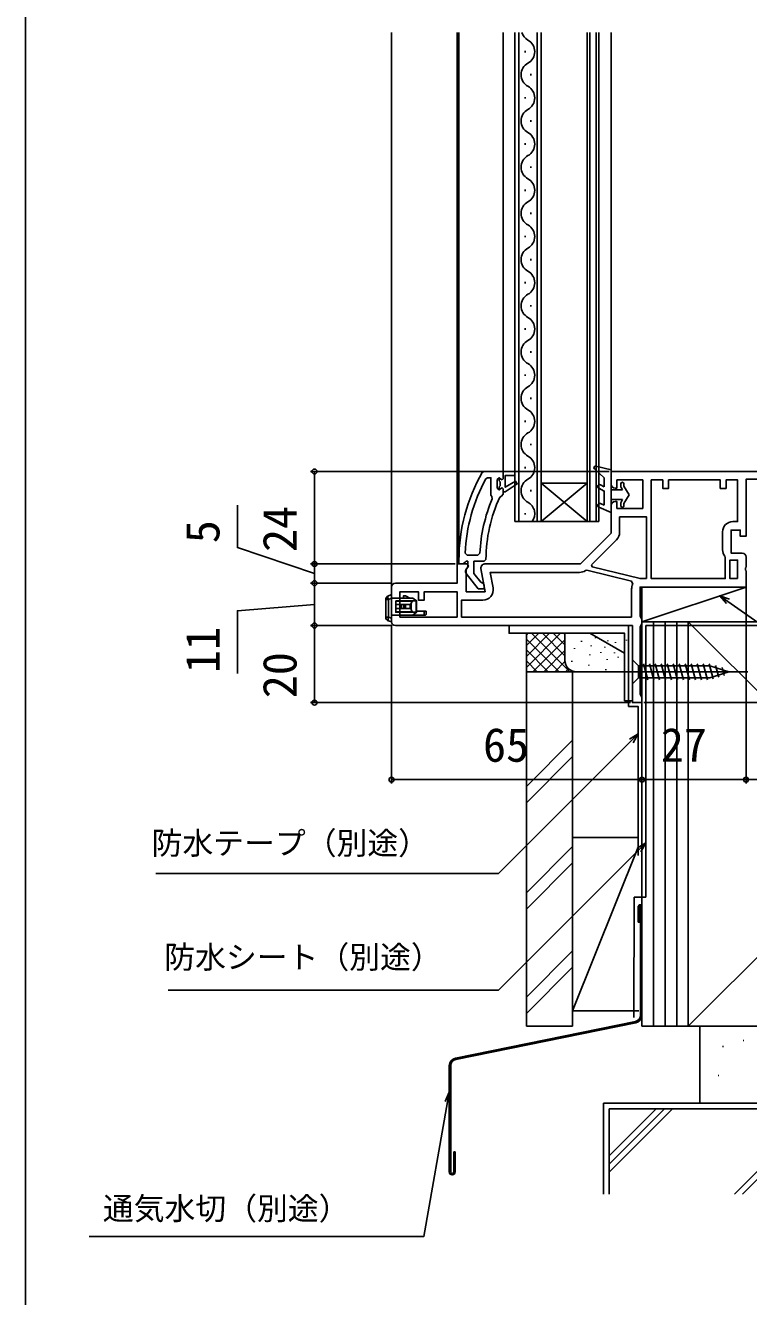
# Model space of a CAD drawing. Units: millimetres, scale not verified. Extents: x -525 to 525, y -784 to 779.
# Drawn here: x -524.8 to -337.1, y -78.9 to 251.1 of the extents above; entities that cross this region are included whole.
import ezdxf
from ezdxf.enums import TextEntityAlignment as Align

# ---------------------------------------------------------------- set-up
doc = ezdxf.new("R2010")
doc.units = ezdxf.units.MM
doc.header["$LTSCALE"] = 4
for name, color, linetype in [('0-2_YKK_11', 7, 'Continuous'), ('0-3_YKK_12', 2, 'Continuous'), ('0-4_YKK_13', 4, 'Continuous'), ('0-6_YKK_D', 6, 'Continuous'), ('0-7_YKK_ZWAK', 7, 'Continuous'), ('0-8_YSS_K', 3, 'Continuous'), ('0-9_YSS_KE', 3, 'Continuous')]:
    doc.layers.add(name, color=color, linetype=linetype)
doc.styles.add('ＭＳ ゴシック', font='')
doc.styles.get('ＭＳ ゴシック').set_extended_font_data('MS Gothic')

msp = doc.modelspace()

# ---------------------------------------------------------------- linework, layer by layer
at = {"layer": '0-2_YKK_11'}
for p, q in [((-343.9, 115), (-343.9, 119.6)), ((-364.8, 107.5), (-363.6, 107.5)), ((-429.8, 105.3), (-429.8, 96.3)), ((-367.5, 104.8), (-367.5, 97.5))]:
    msp.add_line(p, q, dxfattribs=at)
for points in [[(-400.8, 135.3), (-405.847, 135.3), (-406.282, 135.047)], [(-404, 129.188), (-404, 133.7), (-404.906, 133.7), (-405.345, 133.438)], [(-401.726, 128.609), (-401.286, 128.9), (-400.8, 129.4), (-400.8, 130), (-400.3, 130), (-397.168, 132.087), (-397.589, 132.765), (-400.3, 131.2), (-400.3, 134.3), (-397.8, 134.3), (-397.8, 135.3), (-400.8, 135.3), (-397.8, 135.3), (-397.8, 134.3), (-400.3, 134.3), (-400.3, 131.2), (-397.589, 132.765), (-397.168, 132.087), (-400.3, 130), (-400.8, 130), (-400.8, 130.8), (-401.1, 131.1), (-401.39, 130.875), (-401.875, 130.5), (-401.9, 130.5), (-401.9, 131.306), (-401.637, 131.604), (-401.637, 132.596), (-401.9, 132.894), (-401.9, 133.7), (-402.4, 133.2), (-402.4, 131), (-401.9, 130.5), (-401.9, 131.306), (-401.637, 131.604), (-401.637, 132.596), (-401.9, 132.894), (-401.9, 133.7), (-401.39, 133.325), (-401.1, 133.1)], [(-401.1, 133.1), (-400.8, 133.4), (-400.8, 135.3)], [(-338.8, 114.1), (-341.7, 114.1), (-341.7, 120.1), (-339.3, 120.1), (-339.3, 118.5), (-337.8, 118.5), (-337.8, 133.3), (-324.892, 133.3), (-324.596, 133.05), (-324.3, 132.8), (-322.8, 132.8), (-322.8, 135.3), (-372.8, 135.3), (-372.8, 132)], [(-371.8, 131), (-371.3, 131), (-371.3, 133.1), (-364.6, 133.1), (-364.6, 125.7), (-371.3, 125.7), (-371.3, 127.5), (-371.8, 127.5)], [(-362.4, 133.1), (-362.4, 107.5), (-343.2, 107.5), (-343.2, 113.003), (-343.309, 113.315)], [(-341.2, 122.3), (-340, 122.3), (-340, 133.1), (-343, 133.1), (-343, 130.9), (-344.5, 130.9), (-344.5, 133.1), (-357.9, 133.1), (-357.9, 130.9), (-359.4, 130.9), (-359.4, 133.1), (-362.4, 133.1)], [(-403.655, 128.204), (-403.808, 128.794), (-404, 129.188)], [(-372.8, 126.5), (-372.8, 119.3), (-380.8, 111.3), (-405.6, 111.3)], [(-363.6, 107.5), (-363.6, 123.5), (-370.6, 123.5), (-370.6, 119.507)], [(-371.391, 117.598), (-377.88, 111.109), (-377.723, 110.546), (-365.277, 107.494), (-365.102, 107.483)], [(-428.8, 95.3), (-367.3, 95.3), (-367.3, 75.3), (-364.8, 75.3), (-364.8, 76.6), (-365.05, 77.033), (-365.3, 77.466), (-365.3, 94.934), (-365.05, 95.367), (-364.8, 95.8), (-364.8, 96.9), (-365.05, 97.333), (-365.3, 97.766), (-365.3, 105.3), (-337.8, 105.3), (-337.8, 109.542), (-337.92, 109.725), (-337.92, 110.275), (-337.8, 110.458), (-337.8, 113.1)], [(-412.3, 112.3), (-412.3, 111.3), (-411.2, 111.3), (-410.704, 111.738), (-410.406, 112), (-410, 112), (-410, 110.6), (-410.2, 110.2)], [(-410.663, 114.121), (-410.163, 113.6), (-407.361, 113.6), (-406.861, 114.078)], [(-410.387, 108.783), (-407.275, 104.8), (-405.8, 104.8), (-405.8, 105.901), (-406.275, 106.401), (-406.645, 106.592), (-408.4, 108.839), (-408.4, 112), (-405.799, 112), (-405.299, 112.497)], [(-406.585, 110.126), (-405.522, 104.1), (-410.4, 104.1), (-410.4, 109.856), (-409.858, 110.724), (-410.177, 111.3), (-412.8, 111.3), (-412.8, 106.3), (-428.8, 106.3)], [(-403.459, 105.069), (-404.17, 109.1), (-381.007, 109.1)], [(-379.484, 109.571), (-379.083, 109.643), (-367.498, 106.803), (-367.177, 106.081)], [(-367.5, 97.5), (-411.6, 97.5), (-411.6, 101.9), (-406.118, 101.9)]]:
    msp.add_lwpolyline(points, dxfattribs=at)
for points in [[(-340, 107.5), (-340, 112.3), (-342, 112.3), (-342, 107.5)], [(-427.6, 97.5), (-412.8, 97.5), (-412.8, 104.1), (-421.3, 104.1), (-421.3, 101.9), (-422.8, 101.9), (-422.8, 104.1), (-427.6, 104.1)]]:
    msp.add_lwpolyline(points, close=True, dxfattribs=at)
for centre, radius, start, end in [((-366.3, 112.3), 46, 150.36285, 180.00001), ((-366.3, 112.3), 44.4, 151.57018, 177.65008), ((-371.8, 132), 1, 180, 270), ((-366.3, 112.3), 40.6, 156.93796, 177.4899), ((-366.3, 112.3), 39, 155.28016, 179.70988), ((-371.8, 126.5), 1, 90, 180), ((-341.2, 119.6), 2.7, 90, 180), ((-373.3, 119.507), 2.7, 315, 0), ((-341.2, 115), 2.7, 180, 218.62483), ((-338.8, 113.1), 1, 0, 90), ((-409.6, 109.4), 1, 126.86989, 218.08672), ((-405.6, 110.3), 1, 90, 190), ((-381.007, 111.8), 2.7, 270, 304.34324), ((-428.8, 105.3), 1, 90, 180), ((-364.8, 104.8), 2.7, 151.68666, 180), ((-364.8, 104.8), 2.7, 90, 96.41925), ((-406.118, 104.6), 2.7, 270, 10), ((-428.8, 96.3), 1, 180, 270)]:
    msp.add_arc(centre, radius, start, end, dxfattribs=at)
at = {"layer": '0-3_YKK_12'}
for p, q in [((-429.8, 249.3), (-429.8, 105.3)), ((-412.8, 249.3), (-412.8, 110.8)), ((-412.3, 249.3), (-412.3, 111.3)), ((-400.8, 135.3), (-400.8, 249.3)), ((-397.8, 122.3), (-397.8, 249.3)), ((-396.8, 122.3), (-396.8, 249.3)), ((-392, 249.3), (-392, 122.3)), ((-391, 249.3), (-391, 122.3)), ((-379, 122.3), (-379, 249.3)), ((-378.3, 122.3), (-378.3, 249.3)), ((-376.7, 249.3), (-376.7, 122.3)), ((-376, 249.3), (-376, 122.3)), ((-372.8, 249.3), (-372.8, 134.8)), ((-395.16, 244.5), (-395.16, 244.1)), ((-393.64, 238.5), (-393.64, 238.1)), ((-395.16, 232.5), (-395.16, 232.1)), ((-393.64, 226.5), (-393.64, 226.1)), ((-395.16, 220.5), (-395.16, 220.1)), ((-393.64, 214.5), (-393.64, 214.1)), ((-395.16, 208.5), (-395.16, 208.1)), ((-393.64, 202.5), (-393.64, 202.1)), ((-395.16, 196.5), (-395.16, 196.1)), ((-393.64, 190.5), (-393.64, 190.1)), ((-395.16, 184.5), (-395.16, 184.1)), ((-393.64, 178.5), (-393.64, 178.1)), ((-395.16, 172.5), (-395.16, 172.1)), ((-393.64, 166.5), (-393.64, 166.1)), ((-395.16, 160.5), (-395.16, 160.1)), ((-393.64, 154.5), (-393.64, 154.1)), ((-395.16, 148.5), (-395.16, 148.1)), ((-393.64, 142.5), (-393.64, 142.1)), ((-395.16, 136.5), (-395.16, 136.1)), ((-391, 132.3), (-379, 132.3)), ((-391, 122.3), (-379, 132.3)), ((-379, 122.3), (-391, 132.3)), ((-393.64, 130.5), (-393.64, 130.1)), ((-397.8, 122.3), (-376, 122.3)), ((-395.16, 124.5), (-395.16, 124.1))]:
    msp.add_line(p, q, dxfattribs=at)
for centre, start, end in [((-392.723, 250.3), 196.91585, 240.79746), ((-396.077, 244.3), 299.20254, 60.79746), ((-392.723, 238.3), 119.20254, 240.79746), ((-396.077, 232.3), 299.20254, 60.79746), ((-392.723, 226.3), 119.20254, 240.79746), ((-396.077, 220.3), 299.20254, 60.79746), ((-392.723, 214.3), 119.20254, 240.79746), ((-396.077, 208.3), 299.20254, 60.79746), ((-392.723, 202.3), 119.20254, 240.79746), ((-396.077, 196.3), 299.20254, 60.79746), ((-392.723, 190.3), 119.20254, 240.79746), ((-396.077, 184.3), 299.20254, 60.79746), ((-392.723, 178.3), 119.20254, 240.79746), ((-396.077, 172.3), 299.20254, 60.79746), ((-392.723, 166.3), 119.20254, 240.79746), ((-396.077, 160.3), 299.20254, 60.79746), ((-392.723, 154.3), 119.20254, 240.79746), ((-396.077, 148.3), 299.20254, 60.79746), ((-392.723, 142.3), 119.20254, 240.79746), ((-396.077, 136.3), 299.20254, 60.79746), ((-392.723, 130.3), 119.20254, 240.79746), ((-396.077, 124.3), 324.41333, 60.79746)]:
    msp.add_arc(centre, 3.437, start, end, dxfattribs=at)
at = {"layer": '0-4_YKK_13'}
for p, q in [((-377.167, 136.002), (-374.6, 133.7)), ((-376.804, 136.688), (-372.8, 135.7)), ((-372.8, 135.7), (-372.8, 124.7)), ((-374.6, 131.331), (-374.6, 133.7)), ((-370.3, 132.1), (-370.3, 131.35)), ((-369.5, 131.466), (-369.5, 132.1)), ((-374.6, 131.331), (-375.566, 131.842)), ((-372.8, 130.5), (-369.871, 130.5)), ((-370.246, 131.15), (-369.871, 130.5)), ((-368.1, 129.25), (-369.5, 131.466)), ((-368.1, 129.25), (-369.5, 127.034)), ((-375.993, 126.039), (-372.8, 124.7)), ((-375.607, 126.961), (-374.6, 126.539)), ((-369.871, 128), (-372.8, 128)), ((-370.3, 127.15), (-370.3, 126.4)), ((-370.246, 127.35), (-369.871, 128)), ((-369.5, 126.4), (-369.5, 127.034)), ((-430.724, 102.968), (-429.8, 103.4)), ((-429.8, 102.417), (-429.8, 97.266)), ((-424.3, 102.4), (-429.8, 102.4)), ((-337.8, 105.3), (-364.8, 96.3)), ((-430.559, 102.062), (-431.3, 102.062)), ((-431.3, 97.469), (-431.3, 102.062)), ((-430.559, 102.062), (-430.559, 97.469)), ((-428.7, 101.75), (-424.222, 101.75)), ((-428.7, 101.645), (-428.7, 101.75)), ((-428.7, 101.645), (-428.7, 100.75)), ((-424.402, 101.645), (-428.7, 101.645)), ((-427.6, 100.75), (-428.7, 100.75)), ((-428.7, 100.75), (-428.7, 99.75)), ((-427.6, 99.75), (-428.7, 99.75)), ((-428.7, 99.75), (-428.7, 98.855)), ((-427.6, 100.75), (-427.6, 99.75)), ((-427.506, 100.75), (-427.6, 100.75)), ((-427.506, 99.75), (-427.6, 99.75)), ((-427.506, 99.75), (-427.506, 100.75)), ((-427.506, 100.75), (-427.313, 100.75)), ((-427.313, 99.75), (-427.506, 99.75)), ((-427.313, 100.75), (-427.313, 99.75)), ((-426.7, 100.75), (-427.313, 100.75)), ((-426.7, 99.75), (-427.313, 99.75)), ((-426.7, 100.75), (-426.7, 99.75)), ((-426.567, 100.75), (-426.7, 100.75)), ((-426.567, 99.75), (-426.7, 99.75)), ((-426.567, 99.75), (-426.567, 100.75)), ((-426.567, 100.75), (-426.386, 100.75)), ((-426.386, 99.75), (-426.567, 99.75)), ((-426.386, 100.75), (-426.386, 99.75)), ((-426.266, 100.75), (-426.386, 100.75)), ((-426.266, 99.75), (-426.386, 99.75)), ((-426.266, 99.75), (-426.266, 100.75)), ((-426.266, 100.75), (-426.147, 100.75)), ((-424.922, 100.75), (-426.147, 100.75)), ((-424.907, 100.75), (-424.922, 100.75)), ((-424.907, 99.75), (-424.922, 99.75)), ((-424.907, 99.75), (-424.907, 100.75)), ((-424.671, 101.095), (-424.671, 99.405)), ((-423.365, 101.75), (-424.222, 101.75)), ((-423.365, 98.75), (-423.365, 101.75)), ((-430.559, 97.469), (-431.3, 97.469)), ((-430.559, 97.469), (-429.8, 97.266)), ((-424.3, 98), (-429.8, 98)), ((-428.7, 98.855), (-424.402, 98.855)), ((-424.3, 98), (-423.3, 98.75)), ((-421.3, 98), (-424.3, 98)), ((-423.365, 98.75), (-424.222, 98.75)), ((-421.3, 99), (-420.8, 99)), ((-421, 98), (-421.3, 98)), ((-378.3, 93.3), (-369.3, 88.1)), ((-378.3, 93.3), (-369.3, 88.104)), ((-369.3, 93.3), (-369.3, 75.8)), ((-367.3, 86.4), (-367.3, 80.2)), ((-367.3, 86.4), (-365.75, 84.85)), ((-372.3, 83.3), (-337.3, 83.3)), ((-347.216, 84.85), (-365.75, 84.85)), ((-365.75, 84.85), (-365.75, 81.75)), ((-363.324, 81.2), (-364.449, 85.4)), ((-361.771, 81.2), (-362.896, 85.4)), ((-360.218, 81.2), (-361.343, 85.4)), ((-358.665, 81.2), (-359.79, 85.4)), ((-357.112, 81.2), (-358.237, 85.4)), ((-355.559, 81.2), (-356.684, 85.4)), ((-354.006, 81.2), (-355.131, 85.4)), ((-352.453, 81.2), (-353.579, 85.4)), ((-350.9, 81.2), (-352.026, 85.4)), ((-349.347, 81.2), (-350.473, 85.4)), ((-347.794, 81.2), (-348.92, 85.4)), ((-346.311, 81.459), (-347.367, 85.4)), ((-342.3, 83.3), (-347.216, 84.85)), ((-342.3, 83.3), (-347.216, 81.75)), ((-344.879, 81.91), (-345.692, 84.947)), ((-343.447, 82.362), (-343.996, 84.412)), ((-367.3, 80.2), (-365.75, 81.75)), ((-365.75, 81.75), (-347.216, 81.75))]:
    msp.add_line(p, q, dxfattribs=at)
for points in [[(-374.6, 126.539), (-374.6, 130.2), (-376.034, 130.958)], [(-429.8, 103.4), (-429.8, 102.417), (-430.559, 102.062)], [(-426.7, 102.4), (-426.7, 103), (-426.2, 103), (-425.055, 102.4)], [(-423.365, 101.75), (-423.3, 101.75), (-424.3, 102.4)], [(-426.147, 100.75), (-426.147, 99.75), (-426.266, 99.75)], [(-424.922, 100.75), (-424.922, 99.75), (-426.147, 99.75)], [(-424.671, 99.405), (-424.723, 99.538), (-424.794, 99.666), (-424.827, 99.707), (-424.869, 99.74), (-424.894, 99.749), (-424.907, 99.75)], [(-423.3, 101.75), (-423.3, 98.75), (-423.365, 98.75)], [(-429.8, 97.266), (-429.8, 96.3), (-430.559, 96.503)], [(-424.222, 98.75), (-428.7, 98.75), (-428.7, 98.855)], [(-421.3, 98), (-421.3, 99), (-423.3, 99)], [(-420.8, 99), (-420.8, 98.2), (-421, 98)], [(-399.3, 95.3), (-367.3, 95.3), (-367.3, 75.8), (-369.3, 75.8)], [(-399.3, 95.3), (-399.3, 93.3), (-369.3, 93.3), (-369.3, 75.8)], [(-399.3, 95.3), (-367.3, 95.3), (-367.3, 75.8), (-369.3, 75.8)], [(-369.3, 93.3), (-399.3, 93.3), (-399.3, 95.3)]]:
    msp.add_lwpolyline(points, dxfattribs=at)
msp.add_lwpolyline([(-364.8, 105.3), (-364.8, 96.3), (-337.8, 96.3), (-337.8, 105.3)], close=True, dxfattribs=at)
for centre, radius, start, end in [((-376.9, 136.3), 0.4, 76.1348, 228.11337), ((-369.9, 132.1), 0.4, 0, 179.99781), ((-375.8, 131.4), 0.5, 62.13522, 242.13522), ((-369.9, 131.35), 0.4, 180, 209.9989), ((-375.8, 126.5), 0.5, 67.25283, 247.25283), ((-369.9, 127.15), 0.4, 149.99841, 180), ((-369.9, 126.4), 0.4, 179.99781, 0), ((-430.3, 102.062), 1, 115.07721, 180), ((-429.652, 102.695), 1.106, 165.72211, 214.92929), ((-425.124, 101.151), 0.456, 298.43679, 352.95032), ((-430.3, 97.469), 1, 180, 255), ((-429.548, 96.986), 1.12, 154.463, 205.537)]:
    msp.add_arc(centre, radius, start, end, dxfattribs=at)
for centre, major_axis, start_param, end_param in [((-423.11, 100.25), (0, 2.15), 0.8649888, 1.1668311), ((-423.11, 100.25), (0, 2.15), 1.9747616, 2.2766039), ((-424.222, 101.45), (0, 0.3), 6.2831853, 7.1481741), ((-424.222, 99.05), (0, 0.3), 2.2766039, 3.1415927)]:
    msp.add_ellipse(centre, major_axis=major_axis, ratio=0.789474, start_param=start_param, end_param=end_param, dxfattribs=at)
at = {"layer": '0-6_YKK_D'}
for p, q in [((-373.3, 135.3), (-450.8, 135.3)), ((-449.8, 135.3), (-449.8, 111.3)), ((-413.3, 111.3), (-450.8, 111.3)), ((-413.3, 111.3), (-450.8, 111.3)), ((-449.8, 111.3), (-449.8, 106.3)), ((-429.8, 106.3), (-450.8, 106.3)), ((-429.8, 106.3), (-450.8, 106.3)), ((-449.8, 106.3), (-449.8, 95.298)), ((-337.8, 104.8), (-337.8, 54.3)), ((-337.8, 104.8), (-337.8, 54.3)), ((-429.755, 95.298), (-450.8, 95.298)), ((-429.755, 95.298), (-450.8, 95.298)), ((-449.8, 95.298), (-449.8, 75.3)), ((-429.8, 95.3), (-429.8, 54.3)), ((-367.8, 75.3), (-450.8, 75.3)), ((-364.8, 74.8), (-364.8, 54.3)), ((-364.8, 74.8), (-364.8, 54.3)), ((-364.3, 75.3), (-173.801, 75.3)), ((-429.8, 55.3), (-364.8, 55.3)), ((-364.8, 55.3), (-337.8, 55.3))]:
    msp.add_line(p, q, dxfattribs=at)
for points in [[(-449.8, 108.8), (-469.8, 115.566), (-469.8, 126.52)], [(-342.127, 102.128), (-344.608, 103.031), (-342.911, 101.008)], [(-344.608, 103.031), (-342.519, 101.568), (-214.782, 12.126), (-109.689, 12.126)], [(-449.8, 100.799), (-469.8, 99.16), (-469.8, 82.819)], [(-365.8, 67.156), (-367.603, 65.353), (-402.012, 30.943), (-491.002, 30.943)], [(-368.086, 65.836), (-365.8, 67.156), (-367.12, 64.87)], [(-337.8, 55.3), (-322.8, 55.3), (-301.523, 55.3)], [(-363.8, 38.874), (-365.603, 37.07), (-402.012, 0.661), (-487.774, 0.661)], [(-366.086, 37.554), (-363.8, 38.874), (-365.12, 36.587)], [(-414.8, -25.849), (-415.243, -28.36), (-421.398, -63.27), (-508.287, -63.27)], [(-415.916, -28.241), (-414.8, -25.849), (-414.57, -28.479)]]:
    msp.add_lwpolyline(points, dxfattribs=at)
for centre in [(-449.8, 135.3), (-449.8, 111.3), (-449.8, 111.3), (-449.8, 106.3), (-449.8, 106.3), (-449.8, 95.298), (-449.8, 95.298), (-449.8, 75.3), (-429.8, 55.3), (-364.8, 55.3), (-364.8, 55.3), (-337.8, 55.3), (-337.8, 55.3)]:
    msp.add_circle(centre, 0.637, dxfattribs=at)
at = {"layer": '0-7_YKK_ZWAK'}
msp.add_line((-524.8, 746.3), (-524.8, -783.7), dxfattribs=at)
at = {"layer": '0-8_YSS_K'}
for p, q in [((-364.8, 96.3), (-352.8, 96.3)), ((-364.8, -8.7), (-364.8, 96.3)), ((-364.8, 89.3), (-364.8, 96.3)), ((-361.8, -8.7), (-361.8, 96.3)), ((-358.8, -8.7), (-358.8, 96.3)), ((-355.8, -8.7), (-355.8, 96.3)), ((-352.8, 96.3), (-247.8, -8.7)), ((-352.8, -8.7), (-352.8, 96.3)), ((-352.8, -8.7), (-247.8, 96.3)), ((-394.8, 83.306), (-394.8, 93.306)), ((-394.8, 84.448), (-385.942, 93.306)), ((-394.8, 87.276), (-388.771, 93.306)), ((-394.8, 90.105), (-391.599, 93.306)), ((-394.8, 92.933), (-394.427, 93.306)), ((-393.486, 93.306), (-383.486, 83.306)), ((-390.658, 93.306), (-384.8, 87.448)), ((-387.829, 93.306), (-384.8, 90.276)), ((-385.001, 93.306), (-384.8, 93.105)), ((-384.8, 86.306), (-384.8, 93.306)), ((-394.8, 91.791), (-386.315, 83.306)), ((-393.114, 83.306), (-384.8, 91.619)), ((-382.305, 89.449), (-382.305, 89.249)), ((-380.474, 91.305), (-380.474, 91.105)), ((-377.965, 90.116), (-377.965, 89.916)), ((-376.868, 92.213), (-376.868, 92.013)), ((-374.458, 89.783), (-374.458, 89.583)), ((-373.691, 91.418), (-373.691, 91.218)), ((-371.64, 90.988), (-371.64, 90.788)), ((-368.847, 91.591), (-368.847, 91.391)), ((-394.8, 88.962), (-389.143, 83.306)), ((-394.8, 86.134), (-391.972, 83.306)), ((-390.285, 83.306), (-384.8, 88.791)), ((-387.457, 83.306), (-384.782, 85.98)), ((-382.972, 86.111), (-382.972, 85.911)), ((-378.299, 87.78), (-378.299, 87.58)), ((-375.506, 88.383), (-375.506, 88.183)), ((-373.81, 86.621), (-373.81, 86.421)), ((-371.973, 88.318), (-371.973, 88.118)), ((-371.017, 87.224), (-371.017, 87.024)), ((-381.8, 83.306), (-394.8, 83.306)), ((-384.628, 83.306), (-383.834, 84.1)), ((-367.8, 83.306), (-381.8, 83.306)), ((-378.633, 85.109), (-378.633, 84.909)), ((-374.144, 83.951), (-374.144, 83.751)), ((-382.8, 65.531), (-394.8, 53.531)), ((-382.8, 61.289), (-394.8, 49.289)), ((-382.8, 37.958), (-394.8, 25.958)), ((-365.8, 37.8), (-382.8, -4.7)), ((-394.8, 21.715), (-382.8, 33.715)), ((-382.8, 10.83), (-394.8, -1.17)), ((-382.8, 6.587), (-394.8, -5.413)), ((-352.8, -8.7), (-364.8, -8.7)), ((-338.588, -12.454), (-338.388, -12.454)), ((-343.884, -13.967), (-343.684, -13.967)), ((-345.019, -21.533), (-344.819, -21.533)), ((-373.298, -52.301), (-373.298, -30.2)), ((-373.298, -30.2), (-226.298, -30.2)), ((-373.298, -46.616), (-356.883, -30.2)), ((-373.298, -44.494), (-359.004, -30.2)), ((-373.298, -42.373), (-361.125, -30.2)), ((-340.8, -52.301), (-318.699, -30.2)), ((-338.679, -52.301), (-316.578, -30.2))]:
    msp.add_line(p, q, dxfattribs=at)
msp.add_lwpolyline([(-365.8, 40.3), (-382.8, 40.3), (-382.8, -4.7), (-365.6, -4.7)], dxfattribs=at)
msp.add_arc((-381.8, 86.306), 3, 180, 270, dxfattribs=at)
at = {"layer": '0-9_YSS_KE'}
for p, q in [((-368.3, 74.303), (-368.3, 95.416)), ((-363.8, 95.3), (-314.8, 95.3)), ((-363.767, 24.8), (-363.8, 95.3)), ((-394.8, -8.7), (-394.8, 83.306)), ((-366.898, -6.415), (-366.867, 24.8)), ((-366.867, 24.8), (-363.767, 24.8)), ((-365.8, 18.3), (-365.8, 22.3)), ((-365.15, -5.852), (-365.15, 22.3)), ((-364.8, -5.852), (-364.8, 22.3)), ((-413.199, -16.975), (-366.471, -7.468)), ((-413.129, -17.318), (-366.401, -7.811)), ((-394.8, -8.7), (-382.8, -8.7)), ((-352.8, -8.7), (-247.8, -8.7)), ((-349.8, -8.7), (-349.8, -28.7)), ((-349.8, -8.7), (-249.8, -8.7)), ((-414.8, -18.935), (-414.8, -46.551)), ((-414.45, -18.935), (-414.45, -46.551)), ((-374.798, -28.7), (-374.798, -52.301)), ((-249.8, -28.7), (-349.8, -28.7)), ((-413.65, -41.301), (-413.65, -46.551)), ((-413.65, -41.301), (-413.3, -41.301)), ((-413.3, -41.301), (-413.3, -46.551))]:
    msp.add_line(p, q, dxfattribs=at)
for points in [[(-247.8, 96.3), (-352.8, 96.3), (-352.8, -8.7)], [(-382.8, -8.7), (-382.8, 83.306), (-394.8, 83.306)], [(-368.3, 74.303), (-365.8, 74.303), (-365.8, 35.601)], [(-365.8, 18.3), (-365.45, 18.3), (-365.45, 22.3)], [(-224.798, -52.301), (-224.798, -28.7), (-374.798, -28.7)]]:
    msp.add_lwpolyline(points, dxfattribs=at)
for centre, radius, start, end in [((-365.3, 22.3), 0.5, 0, 180), ((-365.3, 22.3), 0.15, 0, 180), ((-366.8, -5.852), 1.65, 281.5, 0), ((-366.8, -5.852), 2, 281.5, 0), ((-412.8, -18.935), 2, 101.5, 180), ((-412.8, -18.935), 1.65, 101.5, 180), ((-414.05, -46.551), 0.75, 180, 0), ((-414.05, -46.551), 0.4, 180, 0)]:
    msp.add_arc(centre, radius, start, end, dxfattribs=at)

# ---------------------------------------------------------------- texts
at = {"layer": '0-6_YKK_D', "style": 'ＭＳ ゴシック'}
for s, p in [('24', (-451.8, 114.402)), ('5', (-471.8, 116.679)), ('11', (-471.8, 82.978)), ('20', (-451.8, 76.435))]:
    msp.add_text(s, height=8.798, rotation=90, dxfattribs=at).set_placement(p, align=Align.BOTTOM_LEFT)
for s, height, p in [('65', 8.798, (-406.061, 57.3)), ('27', 8.798, (-359.925, 57.3)), ('防水テープ（別途）', 5.865, (-492.072, 34.14)), ('防水シート（別途）', 5.865, (-488.773, 4.544)), ('通気水切（別途）', 5.865, (-504.704, -60.724))]:
    msp.add_text(s, height=height, dxfattribs=at).set_placement(p, align=Align.BOTTOM_LEFT)

doc.saveas('drawing.dxf')
